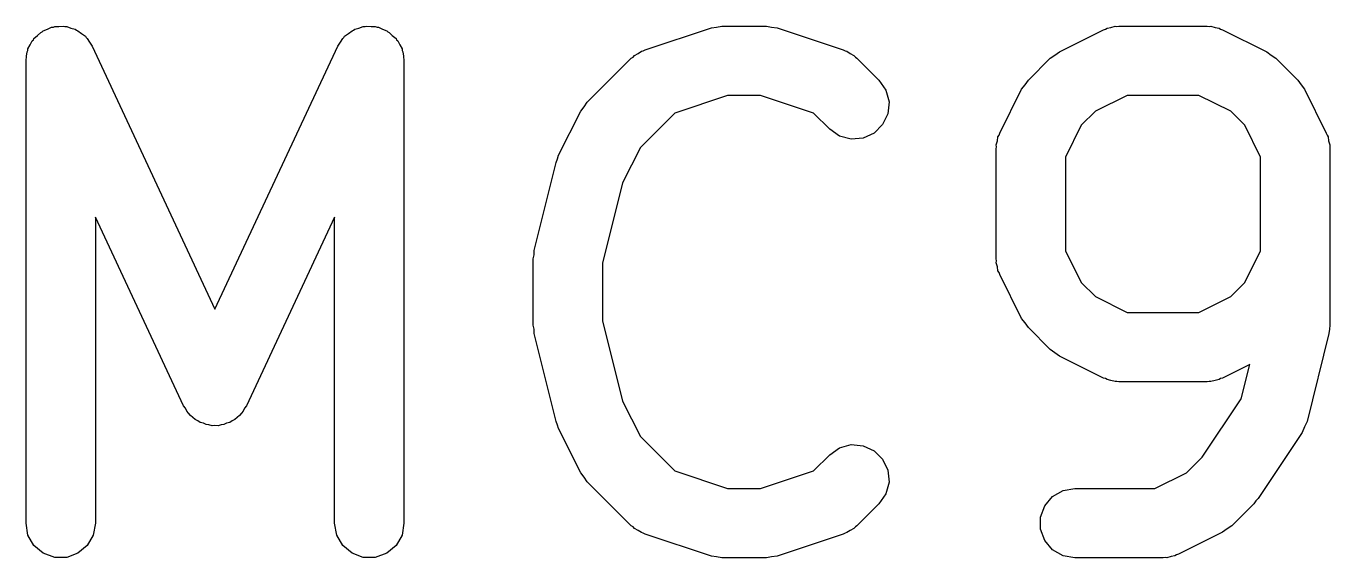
# Model space of a CAD drawing. Extents: x 10 to 287, y -200 to -10.
# Drawn here: x 161.767 to 164.583, y -71.543 to -70.393 of the extents above; entities that cross this region are included whole.
import ezdxf

# ---------------------------------------------------------------- set-up
doc = ezdxf.new("R2010")
doc.units = 0
doc.header["$MEASUREMENT"] = 0
doc.layers.add('BLACK', color=7, linetype='CONTINUOUS')

msp = doc.modelspace()

# ---------------------------------------------------------------- linework, layer by layer
at = {"layer": 'Black'}
for p, q in [((161.813, -70.4001), (161.822, -70.3959)), ((161.822, -70.3959), (161.826, -70.3957)), ((161.826, -70.3957), (161.829, -70.3945)), ((161.829, -70.3945), (161.838, -70.3945)), ((161.838, -70.3945), (161.848, -70.3937)), ((161.848, -70.3937), (161.851, -70.3945)), ((161.851, -70.3945), (161.855, -70.3945)), ((161.855, -70.3945), (161.864, -70.3979)), ((161.864, -70.3979), (161.873, -70.4004)), ((162.477, -70.4004), (162.486, -70.3979)), ((162.486, -70.3979), (162.495, -70.3945)), ((162.495, -70.3945), (162.499, -70.3945)), ((162.499, -70.3945), (162.502, -70.3937)), ((162.502, -70.3937), (162.512, -70.3945)), ((162.512, -70.3945), (162.521, -70.3945)), ((162.521, -70.3945), (162.525, -70.3957)), ((162.525, -70.3957), (162.528, -70.3959)), ((162.528, -70.3959), (162.537, -70.4001)), ((163.104, -70.4448), (163.247, -70.3972)), ((163.247, -70.3972), (163.258, -70.3955)), ((163.258, -70.3955), (163.27, -70.3934)), ((163.27, -70.3934), (163.366, -70.3934)), ((163.366, -70.3934), (163.377, -70.3955)), ((163.377, -70.3955), (163.389, -70.3972)), ((163.389, -70.3972), (163.532, -70.4448)), ((164.098, -70.4001), (164.102, -70.3979)), ((164.102, -70.3979), (164.11, -70.3964)), ((164.11, -70.3964), (164.119, -70.3939)), ((164.119, -70.3939), (164.123, -70.3941)), ((164.123, -70.3941), (164.127, -70.3934)), ((164.127, -70.3934), (164.318, -70.3934)), ((164.318, -70.3934), (164.322, -70.3941)), ((164.322, -70.3941), (164.326, -70.3939)), ((164.326, -70.3939), (164.335, -70.3964)), ((164.335, -70.3964), (164.344, -70.3979)), ((164.344, -70.3979), (164.347, -70.4001)), ((161.776, -70.4343), (161.78, -70.4254)), ((161.78, -70.4254), (161.783, -70.423)), ((161.783, -70.423), (161.784, -70.4202)), ((161.784, -70.4202), (161.792, -70.4139)), ((161.792, -70.4139), (161.799, -70.407)), ((161.799, -70.407), (161.802, -70.4056)), ((161.802, -70.4056), (161.804, -70.4034)), ((161.804, -70.4034), (161.813, -70.4001)), ((161.873, -70.4004), (161.876, -70.4023)), ((161.876, -70.4023), (161.879, -70.4034)), ((161.879, -70.4034), (161.887, -70.4097)), ((161.887, -70.4097), (161.895, -70.4153)), ((161.895, -70.4153), (161.897, -70.418)), ((161.897, -70.418), (161.899, -70.4202)), ((161.899, -70.4202), (161.904, -70.4286)), ((162.446, -70.4286), (162.451, -70.4202)), ((162.451, -70.4202), (162.453, -70.418)), ((162.453, -70.418), (162.455, -70.4153)), ((162.455, -70.4153), (162.463, -70.4097)), ((162.463, -70.4097), (162.471, -70.4034)), ((162.471, -70.4034), (162.474, -70.4023)), ((162.474, -70.4023), (162.477, -70.4004)), ((162.537, -70.4001), (162.546, -70.4034)), ((162.546, -70.4034), (162.548, -70.4056)), ((162.548, -70.4056), (162.551, -70.407)), ((162.551, -70.407), (162.558, -70.4139)), ((162.558, -70.4139), (162.566, -70.4202)), ((162.566, -70.4202), (162.567, -70.423)), ((162.567, -70.423), (162.57, -70.4254)), ((162.57, -70.4254), (162.574, -70.4343)), ((163.999, -70.4489), (164.094, -70.4013)), ((164.094, -70.4013), (164.098, -70.4001)), ((164.347, -70.4001), (164.351, -70.4013)), ((164.351, -70.4013), (164.447, -70.4489)), ((161.768, -70.4587), (161.769, -70.449)), ((161.769, -70.449), (161.771, -70.446)), ((161.771, -70.4427), (161.776, -70.4343)), ((161.771, -70.446), (161.771, -70.4427)), ((161.904, -70.4286), (161.91, -70.4367)), ((161.91, -70.4367), (162.175, -71.0053)), ((162.175, -71.0053), (162.44, -70.4367)), ((162.44, -70.4367), (162.446, -70.4286)), ((162.574, -70.4343), (162.579, -70.4427)), ((162.579, -70.4427), (162.579, -70.446)), ((162.579, -70.446), (162.581, -70.449)), ((162.581, -70.449), (162.582, -70.4587)), ((163.081, -70.4573), (163.089, -70.4531)), ((163.089, -70.4531), (163.096, -70.448)), ((163.096, -70.448), (163.1, -70.4469)), ((163.1, -70.4469), (163.104, -70.4448)), ((163.532, -70.4448), (163.536, -70.4469)), ((163.536, -70.4469), (163.54, -70.448)), ((163.54, -70.448), (163.547, -70.4531)), ((163.547, -70.4531), (163.555, -70.4573)), ((163.979, -70.463), (163.989, -70.4561)), ((163.989, -70.4561), (163.999, -70.4489)), ((164.447, -70.4489), (164.456, -70.4561)), ((164.456, -70.4561), (164.466, -70.463)), ((161.767, -70.4684), (161.768, -70.4587)), ((161.767, -71.4684), (161.767, -70.4684)), ((162.582, -70.4587), (162.583, -70.4684)), ((162.583, -70.4684), (162.583, -71.4684)), ((162.979, -70.5582), (163.074, -70.463)), ((163.074, -70.463), (163.078, -70.4605)), ((163.078, -70.4605), (163.081, -70.4573)), ((163.555, -70.4573), (163.558, -70.4605)), ((163.558, -70.4605), (163.561, -70.463)), ((163.561, -70.463), (163.609, -70.5106)), ((163.932, -70.5106), (163.979, -70.463)), ((164.466, -70.463), (164.514, -70.5106)), ((163.609, -70.5106), (163.624, -70.5319)), ((163.925, -70.5204), (163.932, -70.5106)), ((164.514, -70.5106), (164.521, -70.5204)), ((163.624, -70.5319), (163.631, -70.5571)), ((163.87, -70.6253), (163.917, -70.5301)), ((163.917, -70.5301), (163.925, -70.5204)), ((164.521, -70.5204), (164.528, -70.5301)), ((164.528, -70.5301), (164.575, -70.6253)), ((162.965, -70.5777), (162.972, -70.568)), ((162.972, -70.568), (162.979, -70.5582)), ((163.282, -70.5434), (163.168, -70.5816)), ((163.353, -70.5434), (163.282, -70.5434)), ((163.468, -70.5816), (163.353, -70.5434)), ((163.631, -70.5571), (163.628, -70.583)), ((164.145, -70.5434), (164.077, -70.5776)), ((164.3, -70.5434), (164.145, -70.5434)), ((164.369, -70.5776), (164.3, -70.5434)), ((162.917, -70.6729), (162.965, -70.5777)), ((163.168, -70.5816), (163.094, -70.6557)), ((163.503, -70.6167), (163.468, -70.5816)), ((163.628, -70.583), (163.617, -70.6066)), ((164.077, -70.5776), (164.046, -70.608)), ((164.399, -70.608), (164.369, -70.5776)), ((163.524, -70.6316), (163.503, -70.6167)), ((163.599, -70.6251), (163.575, -70.6361)), ((163.617, -70.6066), (163.599, -70.6251)), ((164.046, -70.608), (164.012, -70.6766)), ((164.433, -70.6766), (164.399, -70.608)), ((163.549, -70.6383), (163.524, -70.6316)), ((163.575, -70.6361), (163.549, -70.6383)), ((163.862, -70.6503), (163.865, -70.6419)), ((163.863, -70.6546), (163.862, -70.6503)), ((163.865, -70.6419), (163.866, -70.6332)), ((163.866, -70.6332), (163.869, -70.6295)), ((163.869, -70.6295), (163.87, -70.6253)), ((164.575, -70.6253), (164.577, -70.6295)), ((164.577, -70.6295), (164.579, -70.6332)), ((164.579, -70.6332), (164.58, -70.6419)), ((164.58, -70.6419), (164.583, -70.6503)), ((164.583, -70.6503), (164.583, -70.6546)), ((162.912, -70.6883), (162.915, -70.6808)), ((162.915, -70.6808), (162.917, -70.6729)), ((163.094, -70.6557), (163.055, -70.7327)), ((163.862, -70.6589), (163.863, -70.6546)), ((163.862, -70.897), (163.862, -70.6589)), ((164.012, -70.6766), (164.012, -70.8792)), ((164.433, -70.8792), (164.433, -70.6766)), ((164.583, -70.6546), (164.583, -70.6589)), ((164.583, -70.6589), (164.583, -71.0398)), ((162.864, -70.8788), (162.912, -70.6883)), ((163.055, -70.7327), (163.012, -70.9062)), ((162.107, -71.2144), (161.917, -70.8064)), ((161.917, -70.8064), (161.917, -71.4684)), ((162.433, -70.8064), (162.243, -71.2144)), ((162.433, -71.4684), (162.433, -70.8064)), ((162.862, -70.897), (162.864, -70.8879)), ((162.862, -71.0398), (162.862, -70.897)), ((162.864, -70.8879), (162.864, -70.8788)), ((163.012, -70.9062), (163.012, -71.0306)), ((163.863, -70.9012), (163.862, -70.897)), ((163.862, -70.9055), (163.863, -70.9012)), ((163.865, -70.9139), (163.862, -70.9055)), ((164.012, -70.8792), (164.046, -70.9478)), ((164.399, -70.9478), (164.433, -70.8792)), ((163.866, -70.9226), (163.865, -70.9139)), ((163.869, -70.9263), (163.866, -70.9226)), ((163.87, -70.9305), (163.869, -70.9263)), ((163.917, -71.0257), (163.87, -70.9305)), ((164.046, -70.9478), (164.077, -70.9782)), ((164.369, -70.9782), (164.399, -70.9478)), ((164.077, -70.9782), (164.145, -71.0124)), ((164.3, -71.0124), (164.369, -70.9782)), ((164.145, -71.0124), (164.3, -71.0124)), ((162.864, -71.0488), (162.862, -71.0398)), ((163.012, -71.0306), (163.055, -71.2041)), ((163.925, -71.0354), (163.917, -71.0257)), ((163.932, -71.0452), (163.925, -71.0354)), ((163.979, -71.0928), (163.932, -71.0452)), ((164.583, -71.0398), (164.582, -71.0488)), ((162.864, -71.058), (162.864, -71.0488)), ((162.912, -71.2485), (162.864, -71.058)), ((164.581, -71.058), (164.534, -71.2485)), ((164.582, -71.0488), (164.581, -71.058)), ((163.989, -71.0997), (163.979, -71.0928)), ((163.999, -71.1069), (163.989, -71.0997)), ((164.094, -71.1545), (163.999, -71.1069)), ((164.41, -71.1254), (164.351, -71.1545)), ((164.391, -71.1995), (164.41, -71.1254)), ((164.098, -71.1557), (164.094, -71.1545)), ((164.102, -71.1579), (164.098, -71.1557)), ((164.11, -71.1594), (164.102, -71.1579)), ((164.119, -71.1619), (164.11, -71.1594)), ((164.335, -71.1594), (164.326, -71.1619)), ((164.344, -71.1579), (164.335, -71.1594)), ((164.347, -71.1557), (164.344, -71.1579)), ((164.351, -71.1545), (164.347, -71.1557)), ((164.123, -71.1617), (164.119, -71.1619)), ((164.127, -71.1624), (164.123, -71.1617)), ((164.318, -71.1624), (164.127, -71.1624)), ((164.322, -71.1617), (164.318, -71.1624)), ((164.326, -71.1619), (164.322, -71.1617)), ((162.111, -71.2197), (162.107, -71.2144)), ((162.243, -71.2144), (162.239, -71.2197)), ((163.055, -71.2041), (163.094, -71.2811)), ((164.307, -71.3254), (164.391, -71.1995)), ((162.114, -71.2257), (162.111, -71.2197)), ((162.118, -71.2303), (162.114, -71.2257)), ((162.122, -71.2357), (162.118, -71.2303)), ((162.127, -71.2395), (162.122, -71.2357)), ((162.132, -71.2441), (162.127, -71.2395)), ((162.138, -71.2469), (162.132, -71.2441)), ((162.218, -71.2441), (162.212, -71.2469)), ((162.223, -71.2395), (162.218, -71.2441)), ((162.228, -71.2357), (162.223, -71.2395)), ((162.232, -71.2303), (162.228, -71.2357)), ((162.236, -71.2257), (162.232, -71.2303)), ((162.239, -71.2197), (162.236, -71.2257)), ((162.143, -71.2506), (162.138, -71.2469)), ((162.15, -71.2523), (162.143, -71.2506)), ((162.156, -71.2551), (162.15, -71.2523)), ((162.162, -71.2557), (162.156, -71.2551)), ((162.169, -71.2574), (162.162, -71.2557)), ((162.175, -71.2568), (162.169, -71.2574)), ((162.182, -71.2574), (162.175, -71.2568)), ((162.188, -71.2557), (162.182, -71.2574)), ((162.194, -71.2551), (162.188, -71.2557)), ((162.2, -71.2523), (162.194, -71.2551)), ((162.207, -71.2506), (162.2, -71.2523)), ((162.212, -71.2469), (162.207, -71.2506)), ((162.915, -71.256), (162.912, -71.2485)), ((162.917, -71.2638), (162.915, -71.256)), ((162.965, -71.3591), (162.917, -71.2638)), ((164.523, -71.2719), (164.428, -71.4147)), ((164.528, -71.2601), (164.523, -71.2719)), ((164.534, -71.2485), (164.528, -71.2601)), ((163.094, -71.2811), (163.168, -71.3552)), ((163.524, -71.3052), (163.549, -71.2984)), ((163.549, -71.2984), (163.575, -71.3007)), ((163.575, -71.3007), (163.599, -71.3117)), ((163.468, -71.3552), (163.503, -71.3201)), ((163.503, -71.3201), (163.524, -71.3052)), ((163.599, -71.3117), (163.617, -71.3301)), ((164.273, -71.3591), (164.307, -71.3254)), ((163.168, -71.3552), (163.282, -71.3934)), ((163.353, -71.3934), (163.468, -71.3552)), ((163.617, -71.3301), (163.628, -71.3537)), ((163.628, -71.3537), (163.631, -71.3797)), ((162.972, -71.3687), (162.965, -71.3591)), ((162.979, -71.3786), (162.972, -71.3687)), ((163.074, -71.4738), (162.979, -71.3786)), ((163.631, -71.3797), (163.624, -71.4048)), ((164.205, -71.3934), (164.273, -71.3591)), ((163.282, -71.3934), (163.353, -71.3934)), ((163.624, -71.4048), (163.609, -71.4262)), ((163.967, -71.4309), (163.984, -71.4109)), ((163.984, -71.4109), (164.007, -71.3979)), ((164.007, -71.3979), (164.032, -71.3934)), ((164.032, -71.3934), (164.205, -71.3934)), ((163.609, -71.4262), (163.561, -71.4738)), ((163.958, -71.4554), (163.967, -71.4309)), ((164.419, -71.4262), (164.371, -71.4738)), ((164.423, -71.4201), (164.419, -71.4262)), ((164.428, -71.4147), (164.423, -71.4201)), ((161.771, -71.494), (161.767, -71.4684)), ((161.917, -71.4684), (161.912, -71.494)), ((162.438, -71.494), (162.433, -71.4684)), ((162.583, -71.4684), (162.579, -71.494)), ((163.958, -71.4814), (163.958, -71.4554)), ((161.784, -71.5166), (161.771, -71.494)), ((161.912, -71.494), (161.899, -71.5166)), ((162.451, -71.5166), (162.438, -71.494)), ((162.579, -71.494), (162.566, -71.5166)), ((163.078, -71.4763), (163.074, -71.4738)), ((163.081, -71.4795), (163.078, -71.4763)), ((163.089, -71.4837), (163.081, -71.4795)), ((163.096, -71.4887), (163.089, -71.4837)), ((163.1, -71.4899), (163.096, -71.4887)), ((163.104, -71.4919), (163.1, -71.4899)), ((163.247, -71.5395), (163.104, -71.4919)), ((163.532, -71.4919), (163.389, -71.5395)), ((163.536, -71.4899), (163.532, -71.4919)), ((163.54, -71.4887), (163.536, -71.4899)), ((163.547, -71.4837), (163.54, -71.4887)), ((163.555, -71.4795), (163.547, -71.4837)), ((163.558, -71.4763), (163.555, -71.4795)), ((163.561, -71.4738), (163.558, -71.4763)), ((163.967, -71.5059), (163.958, -71.4814)), ((164.351, -71.4878), (164.256, -71.5355)), ((164.361, -71.4807), (164.351, -71.4878)), ((164.371, -71.4738), (164.361, -71.4807)), ((161.804, -71.5333), (161.784, -71.5166)), ((161.899, -71.5166), (161.879, -71.5333)), ((162.471, -71.5333), (162.451, -71.5166)), ((162.566, -71.5166), (162.546, -71.5333)), ((163.984, -71.5258), (163.967, -71.5059)), ((164.007, -71.5389), (163.984, -71.5258)), ((161.829, -71.5422), (161.804, -71.5333)), ((161.855, -71.5422), (161.829, -71.5422)), ((161.879, -71.5333), (161.855, -71.5422)), ((162.495, -71.5422), (162.471, -71.5333)), ((162.521, -71.5422), (162.495, -71.5422)), ((162.546, -71.5333), (162.521, -71.5422)), ((163.258, -71.5413), (163.247, -71.5395)), ((163.27, -71.5434), (163.258, -71.5413)), ((163.366, -71.5434), (163.27, -71.5434)), ((163.377, -71.5413), (163.366, -71.5434)), ((163.389, -71.5395), (163.377, -71.5413)), ((164.032, -71.5434), (164.007, -71.5389)), ((164.223, -71.5434), (164.032, -71.5434)), ((164.227, -71.5426), (164.223, -71.5434)), ((164.231, -71.5429), (164.227, -71.5426)), ((164.24, -71.5404), (164.231, -71.5429)), ((164.248, -71.5389), (164.24, -71.5404)), ((164.252, -71.5367), (164.248, -71.5389)), ((164.256, -71.5355), (164.252, -71.5367))]:
    msp.add_line(p, q, dxfattribs=at)

doc.saveas('drawing.dxf')
